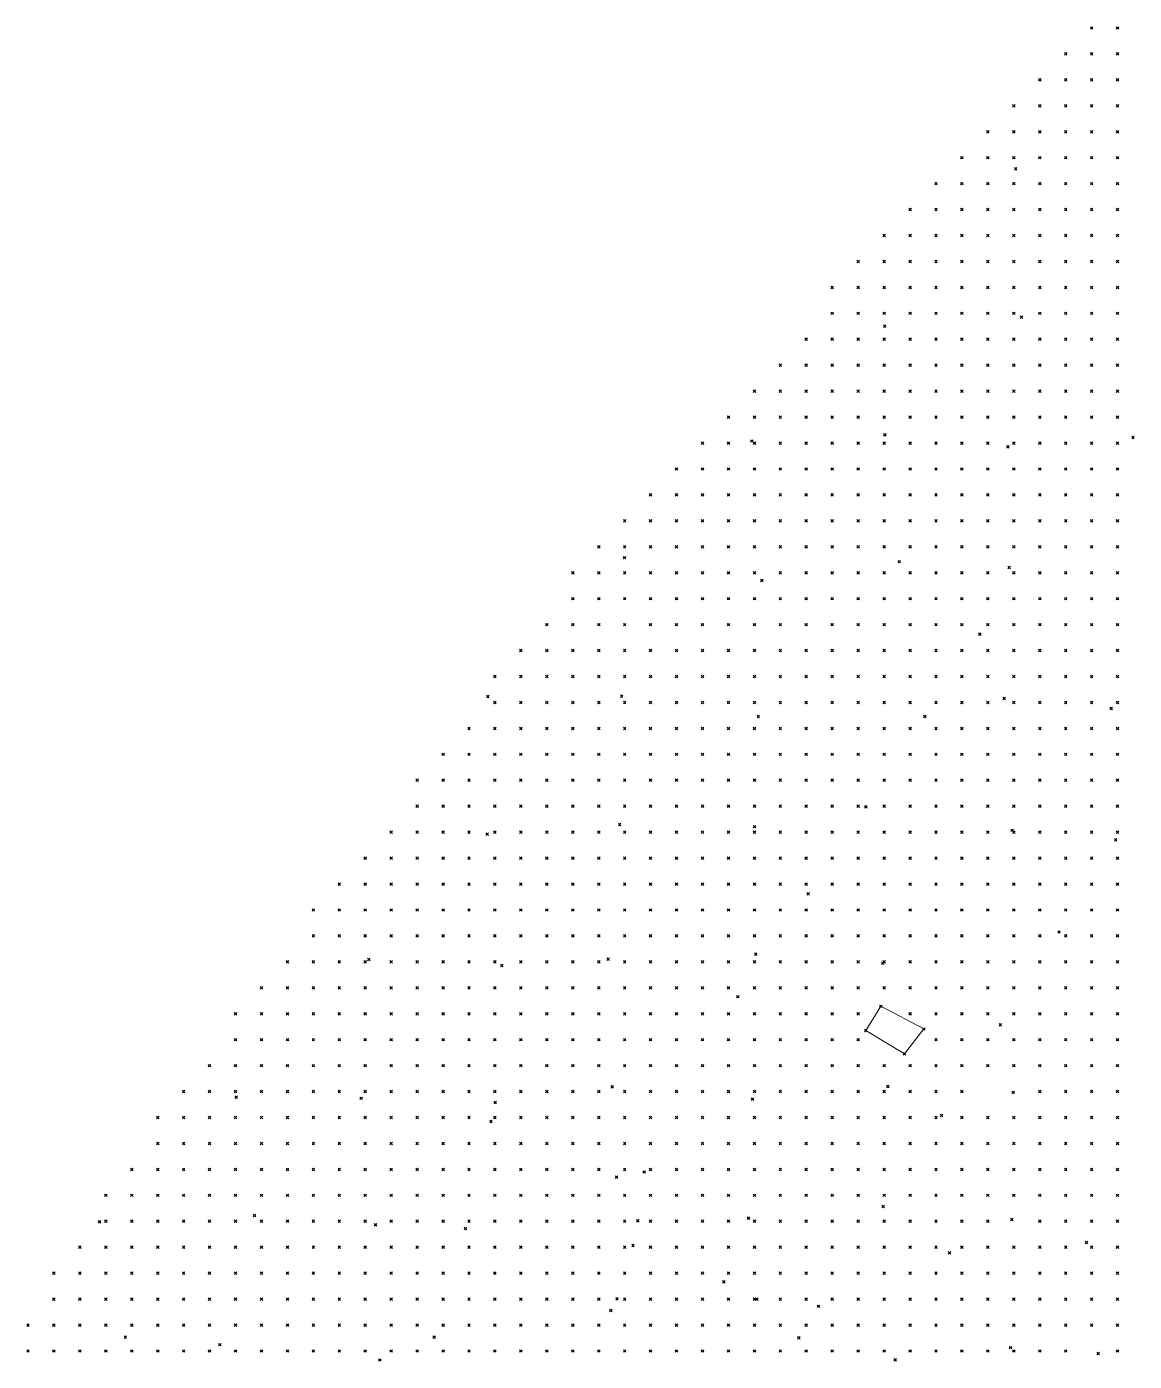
# Model space of a CAD drawing. Header units: metres. Extents: x 441556 to 446409, y 432338 to 461058.
# Drawn here: x 441708.6 to 441836.6, y 460228.6 to 460382.9 of the extents above; entities that cross this region are included whole.
import ezdxf

# ---------------------------------------------------------------- set-up
doc = ezdxf.new("R2010")
doc.units = ezdxf.units.M
doc.header["$MEASUREMENT"] = 0
doc.header["$PDMODE"] = 35
doc.header["$PDSIZE"] = 0.15
for name, color, linetype, lineweight in [('DTM-BRE-RevN_GRP_CONSTRUCTIE', 2, 'Continuous', 0), ('DTM-NOK-RevN_LIDAR_co_lidar', 91, 'Continuous', 0), ('DTM-NOK-RevN_RTK', 32, 'Continuous', 0)]:
    doc.layers.add(name, color=color, linetype=linetype, lineweight=lineweight)

msp = doc.modelspace()

# ---------------------------------------------------------------- linework, layer by layer
at = {"layer": 'DTM-BRE-RevN_GRP_CONSTRUCTIE'}
for p, q in [((441805.561, 460266.818, 414.158), (441807.315, 460269.609, 414.199)), ((441807.315, 460269.609, 414.199), (441812.268, 460266.985, 413.825)), ((441810.049, 460264.118, 413.774), (441805.561, 460266.818, 414.158)), ((441812.268, 460266.985, 413.825), (441810.049, 460264.118, 413.774))]:
    msp.add_line(p, q, dxfattribs=at)
at = {"layer": 'DTM-NOK-RevN_LIDAR_co_lidar'}
for p in [(441831.676, 460382.722, 414.748), (441834.675, 460382.722, 414.439), (441828.677, 460379.722, 414.991), (441831.676, 460379.722, 414.675), (441834.675, 460379.722, 414.398), (441825.677, 460376.723, 415.202), (441828.677, 460376.723, 414.888), (441831.676, 460376.723, 414.604), (441834.675, 460376.723, 414.381), (441822.678, 460373.724, 415.438), (441825.677, 460373.724, 415.156), (441828.677, 460373.724, 414.804), (441831.676, 460373.724, 414.533), (441834.675, 460373.724, 414.366), (441819.679, 460370.724, 415.594), (441822.678, 460370.724, 415.349), (441825.677, 460370.724, 415.026), (441828.677, 460370.724, 414.743), (441831.676, 460370.724, 414.519), (441834.675, 460370.724, 414.383), (441816.679, 460367.725, 415.735), (441819.679, 460367.725, 415.569), (441822.678, 460367.725, 415.242), (441825.677, 460367.725, 414.919), (441828.677, 460367.725, 414.659), (441831.676, 460367.725, 414.525), (441834.675, 460367.725, 414.339), (441813.68, 460364.726, 415.843), (441816.679, 460364.726, 415.683), (441819.679, 460364.726, 415.448), (441822.678, 460364.726, 415.079), (441825.677, 460364.726, 414.829), (441828.677, 460364.726, 414.658), (441831.676, 460364.726, 414.466), (441834.675, 460364.726, 414.218), (441810.681, 460361.726, 415.996), (441813.68, 460361.726, 415.816), (441816.679, 460361.726, 415.607), (441819.679, 460361.726, 415.306), (441822.678, 460361.726, 414.994), (441825.677, 460361.726, 414.777), (441828.677, 460361.726, 414.626), (441831.676, 460361.726, 414.397), (441834.675, 460361.726, 414.1), (441807.681, 460358.727, 416.257), (441810.681, 460358.727, 415.875), (441813.68, 460358.727, 415.727), (441816.679, 460358.727, 415.484), (441819.679, 460358.727, 415.178), (441822.678, 460358.727, 414.905), (441825.677, 460358.727, 414.733), (441828.677, 460358.727, 414.576), (441831.676, 460358.727, 414.295), (441834.675, 460358.727, 414.029), (441804.682, 460355.728, 416.428), (441807.681, 460355.728, 415.992), (441810.681, 460355.728, 415.825), (441813.68, 460355.728, 415.642), (441816.679, 460355.728, 415.362), (441819.679, 460355.728, 415.07), (441822.678, 460355.728, 414.85), (441825.677, 460355.728, 414.72), (441828.677, 460355.728, 414.458), (441831.676, 460355.728, 414.17), (441834.675, 460355.728, 413.949), (441801.683, 460352.728, 416.46), (441804.682, 460352.728, 416.116), (441807.681, 460352.728, 415.889), (441810.681, 460352.728, 415.781), (441813.68, 460352.728, 415.526), (441816.679, 460352.728, 415.24), (441819.679, 460352.728, 414.97), (441822.678, 460352.728, 414.793), (441825.677, 460352.728, 414.595), (441828.677, 460352.728, 414.329), (441831.676, 460352.728, 414.089), (441834.675, 460352.728, 413.889), (441801.683, 460349.729, 416.3), (441804.682, 460349.729, 415.973), (441807.681, 460349.729, 415.929), (441810.681, 460349.729, 415.691), (441813.68, 460349.729, 415.369), (441816.679, 460349.729, 415.113), (441819.679, 460349.729, 414.914), (441822.678, 460349.729, 414.725), (441825.677, 460349.729, 414.426), (441828.677, 460349.729, 414.191), (441831.676, 460349.729, 414.035), (441834.675, 460349.729, 413.835), (441798.683, 460346.73, 416.519), (441801.683, 460346.73, 416.183), (441804.682, 460346.73, 416.019), (441807.681, 460346.73, 415.902), (441810.681, 460346.73, 415.585), (441813.68, 460346.73, 415.274), (441816.679, 460346.73, 415.024), (441819.679, 460346.73, 414.877), (441822.678, 460346.73, 414.641), (441825.677, 460346.73, 414.341), (441828.677, 460346.73, 414.104), (441831.676, 460346.73, 413.941), (441834.675, 460346.73, 413.732), (441795.684, 460343.73, 416.695), (441798.683, 460343.73, 416.457), (441801.683, 460343.73, 416.118), (441804.682, 460343.73, 416.008), (441807.681, 460343.73, 415.803), (441810.681, 460343.73, 415.481), (441813.68, 460343.73, 415.143), (441816.679, 460343.73, 414.974), (441819.679, 460343.73, 414.8), (441822.678, 460343.73, 414.499), (441825.677, 460343.73, 414.245), (441828.677, 460343.73, 414.047), (441831.676, 460343.73, 413.872), (441834.675, 460343.73, 413.634), (441792.685, 460340.731, 416.88), (441795.684, 460340.731, 416.677), (441798.683, 460340.731, 416.307), (441801.683, 460340.731, 416.17), (441804.682, 460340.731, 415.996), (441807.681, 460340.731, 415.659), (441810.681, 460340.731, 415.351), (441813.68, 460340.731, 415.121), (441816.679, 460340.731, 414.96), (441819.679, 460340.731, 414.684), (441822.678, 460340.731, 414.396), (441825.677, 460340.731, 414.179), (441828.677, 460340.731, 413.973), (441831.676, 460340.731, 413.749), (441834.675, 460340.731, 413.566), (441789.685, 460337.732, 417.077), (441792.685, 460337.732, 416.868), (441795.684, 460337.732, 416.515), (441798.683, 460337.732, 416.283), (441801.683, 460337.732, 416.168), (441804.682, 460337.732, 415.923), (441807.681, 460337.732, 415.599), (441810.681, 460337.732, 415.285), (441813.68, 460337.732, 415.087), (441816.679, 460337.732, 414.884), (441819.679, 460337.732, 414.566), (441822.678, 460337.732, 414.284), (441825.677, 460337.732, 414.095), (441828.677, 460337.732, 413.89), (441831.676, 460337.732, 413.666), (441834.675, 460337.732, 413.479), (441786.686, 460334.732, 417.322), (441789.685, 460334.732, 417.004), (441792.685, 460334.732, 416.818), (441795.684, 460334.732, 416.443), (441798.683, 460334.732, 416.35), (441801.683, 460334.732, 416.136), (441804.682, 460334.732, 415.802), (441807.681, 460334.732, 415.496), (441810.681, 460334.732, 415.276), (441813.68, 460334.732, 415.09), (441816.679, 460334.732, 414.744), (441819.679, 460334.732, 414.474), (441822.678, 460334.732, 414.265), (441825.677, 460334.732, 414.022), (441828.677, 460334.732, 413.787), (441831.676, 460334.732, 413.608), (441834.675, 460334.732, 413.422), (441783.687, 460331.733, 417.573), (441786.686, 460331.733, 417.201), (441789.685, 460331.733, 417.008), (441792.685, 460331.733, 416.693), (441795.684, 460331.733, 416.483), (441798.683, 460331.733, 416.354), (441801.683, 460331.733, 416.041), (441804.682, 460331.733, 415.689), (441807.681, 460331.733, 415.414), (441810.681, 460331.733, 415.264), (441813.68, 460331.733, 415.005), (441816.679, 460331.733, 414.671), (441819.679, 460331.733, 414.379), (441822.678, 460331.733, 414.172), (441825.677, 460331.733, 413.976), (441828.677, 460331.733, 413.746), (441831.676, 460331.733, 413.553), (441834.675, 460331.733, 413.317), (441780.687, 460328.734, 417.739), (441783.687, 460328.734, 417.404), (441786.686, 460328.734, 417.135), (441789.685, 460328.734, 416.928), (441792.685, 460328.734, 416.601), (441795.684, 460328.734, 416.579), (441798.683, 460328.734, 416.358), (441801.683, 460328.734, 416.013), (441804.682, 460328.734, 415.628), (441807.681, 460328.734, 415.398), (441810.681, 460328.734, 415.22), (441813.68, 460328.734, 414.902), (441816.679, 460328.734, 414.617), (441819.679, 460328.734, 414.35), (441822.678, 460328.734, 414.123), (441825.677, 460328.734, 413.88), (441828.677, 460328.734, 413.694), (441831.676, 460328.734, 413.468), (441834.675, 460328.734, 413.157), (441777.688, 460325.734, 417.815), (441780.687, 460325.734, 417.592), (441783.687, 460325.734, 417.251), (441786.686, 460325.734, 417.119), (441789.685, 460325.734, 416.775), (441792.685, 460325.734, 416.665), (441795.684, 460325.734, 416.594), (441798.683, 460325.734, 416.378), (441801.683, 460325.734, 416.023), (441804.682, 460325.734, 415.604), (441807.681, 460325.734, 415.429), (441810.681, 460325.734, 415.125), (441813.68, 460325.734, 414.821), (441816.679, 460325.734, 414.53), (441819.679, 460325.734, 414.316), (441822.678, 460325.734, 414.051), (441825.677, 460325.734, 413.811), (441828.677, 460325.734, 413.586), (441831.676, 460325.734, 413.359), (441834.675, 460325.734, 413.167), (441774.689, 460322.735, 417.895), (441777.688, 460322.735, 417.762), (441780.687, 460322.735, 417.386), (441783.687, 460322.735, 417.211), (441786.686, 460322.735, 416.969), (441789.685, 460322.735, 416.75), (441792.685, 460322.735, 416.719), (441795.684, 460322.735, 416.571), (441798.683, 460322.735, 416.258), (441801.683, 460322.735, 415.955), (441804.682, 460322.735, 415.678), (441807.681, 460322.735, 415.423), (441810.681, 460322.735, 415.062), (441813.68, 460322.735, 414.716), (441816.679, 460322.735, 414.459), (441819.679, 460322.735, 414.271), (441822.678, 460322.735, 414.041), (441825.677, 460322.735, 413.831), (441828.677, 460322.735, 413.59), (441831.676, 460322.735, 413.321), (441834.675, 460322.735, 413.082), (441771.689, 460319.736, 418.04), (441774.689, 460319.736, 417.888), (441777.688, 460319.736, 417.57), (441780.687, 460319.736, 417.341), (441783.687, 460319.736, 417.155), (441786.686, 460319.736, 416.857), (441789.685, 460319.736, 416.764), (441792.685, 460319.736, 416.714), (441795.684, 460319.736, 416.486), (441798.683, 460319.736, 416.099), (441801.683, 460319.736, 415.839), (441804.682, 460319.736, 415.632), (441807.681, 460319.736, 415.414), (441810.681, 460319.736, 415.074), (441813.68, 460319.736, 414.719), (441816.679, 460319.736, 414.466), (441819.679, 460319.736, 414.232), (441822.678, 460319.736, 414.019), (441825.677, 460319.736, 413.816), (441828.677, 460319.736, 413.546), (441831.676, 460319.736, 413.289), (441834.675, 460319.736, 413.089), (441771.689, 460316.736, 418.011), (441774.689, 460316.736, 417.754), (441777.688, 460316.736, 417.432), (441780.687, 460316.736, 417.274), (441783.687, 460316.736, 417), (441786.686, 460316.736, 416.84), (441789.685, 460316.736, 416.747), (441792.685, 460316.736, 416.618), (441795.684, 460316.736, 416.299), (441798.683, 460316.736, 415.994), (441801.683, 460316.736, 415.786), (441804.682, 460316.736, 415.571), (441807.681, 460316.736, 415.347), (441810.681, 460316.736, 414.938), (441813.68, 460316.736, 414.675), (441816.679, 460316.736, 414.533), (441819.679, 460316.736, 414.272), (441822.678, 460316.736, 413.969), (441825.677, 460316.736, 413.678), (441828.677, 460316.736, 413.464), (441831.676, 460316.736, 413.252), (441834.675, 460316.736, 413.09), (441768.69, 460313.737, 418.091), (441771.689, 460313.737, 417.926), (441774.689, 460313.737, 417.588), (441777.688, 460313.737, 417.424), (441780.687, 460313.737, 417.231), (441783.687, 460313.737, 416.917), (441786.686, 460313.737, 416.844), (441789.685, 460313.737, 416.766), (441792.685, 460313.737, 416.499), (441795.684, 460313.737, 416.137), (441798.683, 460313.737, 415.925), (441801.683, 460313.737, 415.708), (441804.682, 460313.737, 415.513), (441807.681, 460313.737, 415.201), (441810.681, 460313.737, 414.826), (441813.68, 460313.737, 414.659), (441816.679, 460313.737, 414.608), (441819.679, 460313.737, 414.52), (441822.678, 460313.737, 413.914), (441825.677, 460313.737, 413.638), (441828.677, 460313.737, 413.339), (441831.676, 460313.737, 413.159), (441834.675, 460313.737, 413.043), (441765.691, 460310.738, 418.093), (441768.69, 460310.738, 417.926), (441771.689, 460310.738, 417.677), (441774.689, 460310.738, 417.493), (441777.688, 460310.738, 417.37), (441780.687, 460310.738, 417.056), (441783.687, 460310.738, 416.849), (441786.686, 460310.738, 416.798), (441789.685, 460310.738, 416.711), (441792.685, 460310.738, 416.316), (441795.684, 460310.738, 416.044), (441798.683, 460310.738, 415.788), (441801.683, 460310.738, 415.614), (441804.682, 460310.738, 415.398), (441807.681, 460310.738, 414.983), (441810.681, 460310.738, 414.769), (441813.68, 460310.738, 414.643), (441816.679, 460310.738, 414.516), (441819.679, 460310.738, 414.201), (441822.678, 460310.738, 414.024), (441825.677, 460310.738, 413.669), (441828.677, 460310.738, 413.434), (441831.676, 460310.738, 413.219), (441834.675, 460310.738, 412.921), (441762.691, 460307.738, 418.136), (441765.691, 460307.738, 417.903), (441768.69, 460307.738, 417.673), (441771.689, 460307.738, 417.486), (441774.689, 460307.738, 417.405), (441777.688, 460307.738, 417.143), (441780.687, 460307.738, 416.874), (441783.687, 460307.738, 416.845), (441786.686, 460307.738, 416.763), (441789.685, 460307.738, 416.512), (441792.685, 460307.738, 416.157), (441795.684, 460307.738, 415.933), (441798.683, 460307.738, 415.716), (441801.683, 460307.738, 415.544), (441804.682, 460307.738, 415.164), (441807.681, 460307.738, 414.902), (441810.681, 460307.738, 414.748), (441813.68, 460307.738, 414.631), (441816.679, 460307.738, 414.389), (441819.679, 460307.738, 414.095), (441822.678, 460307.738, 413.896), (441825.677, 460307.738, 413.771), (441828.677, 460307.738, 413.535), (441831.676, 460307.738, 413.142), (441834.675, 460307.738, 412.875), (441762.691, 460304.739, 417.933), (441765.691, 460304.739, 417.701), (441768.69, 460304.739, 417.474), (441771.689, 460304.739, 417.349), (441774.689, 460304.739, 417.225), (441777.688, 460304.739, 416.92), (441780.687, 460304.739, 416.835), (441783.687, 460304.739, 416.816), (441786.686, 460304.739, 416.641), (441789.685, 460304.739, 416.321), (441792.685, 460304.739, 416.05), (441795.684, 460304.739, 415.817), (441798.683, 460304.739, 415.669), (441801.683, 460304.739, 415.398), (441804.682, 460304.739, 415.014), (441807.681, 460304.739, 414.815), (441810.681, 460304.739, 414.707), (441813.68, 460304.739, 414.481), (441816.679, 460304.739, 414.296), (441819.679, 460304.739, 414.056), (441822.678, 460304.739, 413.822), (441825.677, 460304.739, 413.634), (441828.677, 460304.739, 413.449), (441831.676, 460304.739, 413.291), (441834.675, 460304.739, 412.909), (441759.692, 460301.74, 417.918), (441762.691, 460301.74, 417.722), (441765.691, 460301.74, 417.462), (441768.69, 460301.74, 417.366), (441771.689, 460301.74, 417.203), (441774.689, 460301.74, 416.984), (441777.688, 460301.74, 416.801), (441780.687, 460301.74, 416.811), (441783.687, 460301.74, 416.726), (441786.686, 460301.74, 416.455), (441789.685, 460301.74, 416.157), (441792.685, 460301.74, 415.948), (441795.684, 460301.74, 415.769), (441798.683, 460301.74, 415.582), (441801.683, 460301.74, 415.174), (441804.682, 460301.74, 414.945), (441807.681, 460301.74, 414.819), (441810.681, 460301.74, 414.709), (441813.68, 460301.74, 414.39), (441816.679, 460301.74, 414.195), (441819.679, 460301.74, 413.971), (441822.678, 460301.74, 413.726), (441825.677, 460301.74, 413.474), (441828.677, 460301.74, 413.253), (441831.676, 460301.74, 413.224), (441834.675, 460301.74, 412.989), (441756.693, 460298.74, 417.929), (441759.692, 460298.74, 417.734), (441762.691, 460298.74, 417.456), (441765.691, 460298.74, 417.329), (441768.69, 460298.74, 417.247), (441771.689, 460298.74, 417.038), (441774.689, 460298.74, 416.757), (441777.688, 460298.74, 416.756), (441780.687, 460298.74, 416.735), (441783.687, 460298.74, 416.586), (441786.686, 460298.74, 416.272), (441789.685, 460298.74, 416.041), (441792.685, 460298.74, 415.859), (441795.684, 460298.74, 415.685), (441798.683, 460298.74, 415.352), (441801.683, 460298.74, 415.059), (441804.682, 460298.74, 414.894), (441807.681, 460298.74, 414.794), (441810.681, 460298.74, 414.585), (441813.68, 460298.74, 414.303), (441816.679, 460298.74, 414.102), (441819.679, 460298.74, 413.907), (441822.678, 460298.74, 413.713), (441825.677, 460298.74, 413.402), (441828.677, 460298.74, 413.226), (441831.676, 460298.74, 413.052), (441834.675, 460298.74, 412.858), (441753.693, 460295.741, 417.868), (441756.693, 460295.741, 417.725), (441759.692, 460295.741, 417.5), (441762.691, 460295.741, 417.324), (441765.691, 460295.741, 417.215), (441768.69, 460295.741, 417.059), (441771.689, 460295.741, 416.779), (441774.689, 460295.741, 416.72), (441777.688, 460295.741, 416.714), (441780.687, 460295.741, 416.641), (441783.687, 460295.741, 416.307), (441786.686, 460295.741, 416.104), (441789.685, 460295.741, 415.944), (441792.685, 460295.741, 415.818), (441795.684, 460295.741, 415.519), (441798.683, 460295.741, 415.166), (441801.683, 460295.741, 414.983), (441804.682, 460295.741, 414.865), (441807.681, 460295.741, 414.709), (441810.681, 460295.741, 414.386), (441813.68, 460295.741, 414.182), (441816.679, 460295.741, 414.106), (441819.679, 460295.741, 413.827), (441822.678, 460295.741, 413.576), (441825.677, 460295.741, 413.361), (441828.677, 460295.741, 413.17), (441831.676, 460295.741, 412.995), (441834.675, 460295.741, 412.868), (441753.693, 460292.742, 417.684), (441756.693, 460292.742, 417.464), (441759.692, 460292.742, 417.292), (441762.691, 460292.742, 417.171), (441765.691, 460292.742, 417.088), (441768.69, 460292.742, 416.792), (441771.689, 460292.742, 416.614), (441774.689, 460292.742, 416.649), (441777.688, 460292.742, 416.618), (441780.687, 460292.742, 416.432), (441783.687, 460292.742, 416.137), (441786.686, 460292.742, 415.943), (441789.685, 460292.742, 415.874), (441792.685, 460292.742, 415.701), (441795.684, 460292.742, 415.33), (441798.683, 460292.742, 415.07), (441801.683, 460292.742, 414.956), (441804.682, 460292.742, 414.885), (441807.681, 460292.742, 414.583), (441810.681, 460292.742, 414.454), (441813.68, 460292.742, 414.169), (441816.679, 460292.742, 413.993), (441819.679, 460292.742, 413.764), (441822.678, 460292.742, 413.483), (441825.677, 460292.742, 413.302), (441828.677, 460292.742, 413.118), (441831.676, 460292.742, 412.977), (441834.675, 460292.742, 412.864), (441750.694, 460289.742, 417.694), (441753.693, 460289.742, 417.494), (441756.693, 460289.742, 417.247), (441759.692, 460289.742, 417.118), (441762.691, 460289.742, 417.022), (441765.691, 460289.742, 416.892), (441768.69, 460289.742, 416.576), (441771.689, 460289.742, 416.572), (441774.689, 460289.742, 416.554), (441777.688, 460289.742, 416.424), (441780.687, 460289.742, 416.184), (441783.687, 460289.742, 415.999), (441786.686, 460289.742, 415.881), (441789.685, 460289.742, 415.752), (441792.685, 460289.742, 415.442), (441795.684, 460289.742, 415.184), (441798.683, 460289.742, 415.036), (441801.683, 460289.742, 414.964), (441804.682, 460289.742, 414.768), (441807.681, 460289.742, 414.495), (441810.681, 460289.742, 414.324), (441813.68, 460289.742, 414.284), (441816.679, 460289.742, 414.199), (441819.679, 460289.742, 413.654), (441822.678, 460289.742, 413.453), (441825.677, 460289.742, 413.297), (441828.677, 460289.742, 413.098), (441831.676, 460289.742, 412.982), (441834.675, 460289.742, 412.814), (441747.695, 460286.743, 417.673), (441750.694, 460286.743, 417.511), (441753.693, 460286.743, 417.27), (441756.693, 460286.743, 417.097), (441759.692, 460286.743, 416.966), (441762.691, 460286.743, 416.851), (441765.691, 460286.743, 416.516), (441768.69, 460286.743, 416.465), (441771.689, 460286.743, 416.499), (441774.689, 460286.743, 416.475), (441777.688, 460286.743, 416.247), (441780.687, 460286.743, 415.986), (441783.687, 460286.743, 415.838), (441786.686, 460286.743, 415.768), (441789.685, 460286.743, 415.547), (441792.685, 460286.743, 415.242), (441795.684, 460286.743, 415.073), (441798.683, 460286.743, 414.979), (441801.683, 460286.743, 414.846), (441804.682, 460286.743, 414.618), (441807.681, 460286.743, 414.377), (441810.681, 460286.743, 414.215), (441813.68, 460286.743, 414.058), (441816.679, 460286.743, 413.954), (441819.679, 460286.743, 413.583), (441822.678, 460286.743, 413.423), (441825.677, 460286.743, 413.23), (441828.677, 460286.743, 413.16), (441831.676, 460286.743, 413.064), (441834.675, 460286.743, 412.761), (441744.695, 460283.744, 417.655), (441747.695, 460283.744, 417.501), (441750.694, 460283.744, 417.281), (441753.693, 460283.744, 417.066), (441756.693, 460283.744, 416.957), (441759.692, 460283.744, 416.815), (441762.691, 460283.744, 416.59), (441765.691, 460283.744, 416.376), (441768.69, 460283.744, 416.419), (441771.689, 460283.744, 416.398), (441774.689, 460283.744, 416.29), (441777.688, 460283.744, 415.987), (441780.687, 460283.744, 415.811), (441783.687, 460283.744, 415.753), (441786.686, 460283.744, 415.555), (441789.685, 460283.744, 415.21), (441792.685, 460283.744, 415.102), (441795.684, 460283.744, 415.017), (441798.683, 460283.744, 414.896), (441801.683, 460283.744, 414.645), (441804.682, 460283.744, 414.463), (441807.681, 460283.744, 414.343), (441810.681, 460283.744, 414.139), (441813.68, 460283.744, 414.026), (441816.679, 460283.744, 413.722), (441819.679, 460283.744, 413.512), (441822.678, 460283.744, 413.384), (441825.677, 460283.744, 413.166), (441828.677, 460283.744, 413.066), (441831.676, 460283.744, 412.934), (441834.675, 460283.744, 412.737), (441741.696, 460280.744, 417.731), (441744.695, 460280.744, 417.486), (441747.695, 460280.744, 417.294), (441750.694, 460280.744, 417.027), (441753.693, 460280.744, 416.915), (441756.693, 460280.744, 416.798), (441759.692, 460280.744, 416.6), (441762.691, 460280.744, 416.338), (441765.691, 460280.744, 416.361), (441768.69, 460280.744, 416.334), (441771.689, 460280.744, 416.267), (441774.689, 460280.744, 415.977), (441777.688, 460280.744, 415.768), (441780.687, 460280.744, 415.679), (441783.687, 460280.744, 415.609), (441786.686, 460280.744, 415.32), (441789.685, 460280.744, 415.056), (441792.685, 460280.744, 414.984), (441795.684, 460280.744, 415.032), (441798.683, 460280.744, 414.757), (441801.683, 460280.744, 414.5), (441804.682, 460280.744, 414.272), (441807.681, 460280.744, 414.18), (441810.681, 460280.744, 413.972), (441813.68, 460280.744, 413.802), (441816.679, 460280.744, 413.581), (441819.679, 460280.744, 413.498), (441822.678, 460280.744, 413.308), (441825.677, 460280.744, 413.147), (441828.677, 460280.744, 413.022), (441831.676, 460280.744, 412.886), (441834.675, 460280.744, 412.747), (441741.696, 460277.745, 417.49), (441744.695, 460277.745, 417.32), (441747.695, 460277.745, 417.095), (441750.694, 460277.745, 416.882), (441753.693, 460277.745, 416.781), (441756.693, 460277.745, 416.629), (441759.692, 460277.745, 416.366), (441762.691, 460277.745, 416.235), (441765.691, 460277.745, 416.273), (441768.69, 460277.745, 416.215), (441771.689, 460277.745, 416.025), (441774.689, 460277.745, 415.776), (441777.688, 460277.745, 415.637), (441780.687, 460277.745, 415.576), (441783.687, 460277.745, 415.34), (441786.686, 460277.745, 415.088), (441789.685, 460277.745, 414.94), (441792.685, 460277.745, 414.952), (441795.684, 460277.745, 414.865), (441798.683, 460277.745, 414.694), (441801.683, 460277.745, 414.389), (441804.682, 460277.745, 414.257), (441807.681, 460277.745, 414.045), (441810.681, 460277.745, 413.907), (441813.68, 460277.745, 413.703), (441816.679, 460277.745, 413.682), (441819.679, 460277.745, 413.424), (441822.678, 460277.745, 413.185), (441825.677, 460277.745, 413.097), (441828.677, 460277.745, 413.038), (441831.676, 460277.745, 412.933), (441834.675, 460277.745, 412.715), (441738.696, 460274.746, 417.547), (441741.696, 460274.746, 417.327), (441744.695, 460274.746, 417.172), (441747.695, 460274.746, 417.03), (441750.694, 460274.746, 416.836), (441753.693, 460274.746, 416.621), (441756.693, 460274.746, 416.354), (441759.692, 460274.746, 416.133), (441762.691, 460274.746, 416.16), (441765.691, 460274.746, 416.137), (441768.69, 460274.746, 416.017), (441771.689, 460274.746, 415.753), (441774.689, 460274.746, 415.576), (441777.688, 460274.746, 415.536), (441780.687, 460274.746, 415.348), (441783.687, 460274.746, 415.052), (441786.686, 460274.746, 414.909), (441789.685, 460274.746, 414.867), (441792.685, 460274.746, 414.842), (441795.684, 460274.746, 414.571), (441798.683, 460274.746, 414.448), (441801.683, 460274.746, 414.265), (441804.682, 460274.746, 414.148), (441807.681, 460274.746, 413.953), (441810.681, 460274.746, 413.78), (441813.68, 460274.746, 413.645), (441816.679, 460274.746, 413.511), (441819.679, 460274.746, 413.279), (441822.678, 460274.746, 413.151), (441825.677, 460274.746, 413.076), (441828.677, 460274.746, 413.084), (441831.676, 460274.746, 412.881), (441834.675, 460274.746, 412.543), (441735.697, 460271.746, 417.6), (441738.696, 460271.746, 417.405), (441741.696, 460271.746, 417.165), (441744.695, 460271.746, 417.007), (441747.695, 460271.746, 416.9), (441750.694, 460271.746, 416.811), (441753.693, 460271.746, 416.442), (441756.693, 460271.746, 416.093), (441759.692, 460271.746, 416.028), (441762.691, 460271.746, 416.032), (441765.691, 460271.746, 415.978), (441768.69, 460271.746, 415.763), (441771.689, 460271.746, 415.502), (441774.689, 460271.746, 415.464), (441777.688, 460271.746, 415.382), (441780.687, 460271.746, 415.006), (441783.687, 460271.746, 414.879), (441786.686, 460271.746, 414.801), (441789.685, 460271.746, 414.848), (441792.685, 460271.746, 414.607), (441795.684, 460271.746, 414.393), (441798.683, 460271.746, 414.286), (441801.683, 460271.746, 414.138), (441804.682, 460271.746, 413.96), (441807.681, 460271.746, 413.829), (441810.681, 460271.746, 413.721), (441813.68, 460271.746, 413.548), (441816.679, 460271.746, 413.383), (441819.679, 460271.746, 413.228), (441822.678, 460271.746, 413.193), (441825.677, 460271.746, 413.088), (441828.677, 460271.746, 412.97), (441831.676, 460271.746, 412.65), (441834.675, 460271.746, 412.115), (441732.698, 460268.747, 417.615), (441735.697, 460268.747, 417.446), (441738.696, 460268.747, 417.255), (441741.696, 460268.747, 417.074), (441744.695, 460268.747, 416.892), (441747.695, 460268.747, 416.771), (441750.694, 460268.747, 416.608), (441753.693, 460268.747, 416.198), (441756.693, 460268.747, 415.949), (441759.692, 460268.747, 415.882), (441762.691, 460268.747, 415.866), (441765.691, 460268.747, 415.673), (441768.69, 460268.747, 415.429), (441771.689, 460268.747, 415.351), (441774.689, 460268.747, 415.295), (441777.688, 460268.747, 415.064), (441780.687, 460268.747, 414.829), (441783.687, 460268.747, 414.728), (441786.686, 460268.747, 414.723), (441789.685, 460268.747, 414.575), (441792.685, 460268.747, 414.356), (441795.684, 460268.747, 414.285), (441798.683, 460268.747, 414.149), (441801.683, 460268.747, 414.039), (441804.682, 460268.747, 413.872), (441810.681, 460268.747, 413.703), (441813.68, 460268.747, 413.504), (441816.679, 460268.747, 413.369), (441819.679, 460268.747, 413.276), (441822.678, 460268.747, 413.159), (441825.677, 460268.747, 413.028), (441828.677, 460268.747, 412.902), (441831.676, 460268.747, 412.504), (441834.675, 460268.747, 411.949), (441732.698, 460265.748, 417.419), (441735.697, 460265.748, 417.246), (441738.696, 460265.748, 417.054), (441741.696, 460265.748, 416.895), (441744.695, 460265.748, 416.779), (441747.695, 460265.748, 416.721), (441750.694, 460265.748, 416.581), (441753.693, 460265.748, 416.157), (441756.693, 460265.748, 415.79), (441759.692, 460265.748, 415.628), (441762.691, 460265.748, 415.533), (441765.691, 460265.748, 415.325), (441768.69, 460265.748, 415.217), (441771.689, 460265.748, 415.178), (441774.689, 460265.748, 415.033), (441777.688, 460265.748, 414.772), (441780.687, 460265.748, 414.647), (441783.687, 460265.748, 414.613), (441786.686, 460265.748, 414.602), (441789.685, 460265.748, 414.38), (441792.685, 460265.748, 414.247), (441795.684, 460265.748, 414.138), (441798.683, 460265.748, 413.954), (441801.683, 460265.748, 413.871), (441804.682, 460265.748, 413.828), (441813.68, 460265.748, 413.328), (441816.679, 460265.748, 413.189), (441819.679, 460265.748, 413.155), (441822.678, 460265.748, 413.042), (441825.677, 460265.748, 412.934), (441828.677, 460265.748, 412.727), (441831.676, 460265.748, 412.355), (441834.675, 460265.748, 411.862), (441729.698, 460262.748, 417.421), (441732.698, 460262.748, 417.251), (441735.697, 460262.748, 417.075), (441738.696, 460262.748, 416.893), (441741.696, 460262.748, 416.706), (441744.695, 460262.748, 416.661), (441747.695, 460262.748, 416.654), (441750.694, 460262.748, 416.399), (441753.693, 460262.748, 416.044), (441756.693, 460262.748, 415.708), (441759.692, 460262.748, 415.418), (441762.691, 460262.748, 415.134), (441765.691, 460262.748, 415.004), (441768.69, 460262.748, 415.026), (441771.689, 460262.748, 414.935), (441774.689, 460262.748, 414.682), (441777.688, 460262.748, 414.586), (441780.687, 460262.748, 414.526), (441783.687, 460262.748, 414.552), (441786.686, 460262.748, 414.413), (441789.685, 460262.748, 414.157), (441792.685, 460262.748, 414.075), (441795.684, 460262.748, 414.007), (441798.683, 460262.748, 413.858), (441801.683, 460262.748, 413.731), (441804.682, 460262.748, 413.648), (441807.681, 460262.748, 413.569), (441810.681, 460262.748, 413.405), (441813.68, 460262.748, 413.267), (441816.679, 460262.748, 413.238), (441819.679, 460262.748, 413.111), (441822.678, 460262.748, 412.928), (441825.677, 460262.748, 412.753), (441828.677, 460262.748, 412.402), (441831.676, 460262.748, 411.915), (441834.675, 460262.748, 411.642), (441726.699, 460259.749, 417.467), (441729.698, 460259.749, 417.282), (441732.698, 460259.749, 417.112), (441735.697, 460259.749, 416.939), (441738.696, 460259.749, 416.739), (441741.696, 460259.749, 416.554), (441744.695, 460259.749, 416.51), (441747.695, 460259.749, 416.479), (441750.694, 460259.749, 416.094), (441753.693, 460259.749, 415.823), (441756.693, 460259.749, 415.527), (441759.692, 460259.749, 415.246), (441762.691, 460259.749, 414.96), (441765.691, 460259.749, 414.801), (441768.69, 460259.749, 414.773), (441771.689, 460259.749, 414.575), (441774.689, 460259.749, 414.428), (441777.688, 460259.749, 414.433), (441780.687, 460259.749, 414.4), (441783.687, 460259.749, 414.311), (441786.686, 460259.749, 414.118), (441789.685, 460259.749, 414.005), (441792.685, 460259.749, 413.901), (441795.684, 460259.749, 413.79), (441798.683, 460259.749, 413.68), (441801.683, 460259.749, 413.602), (441804.682, 460259.749, 413.577), (441807.681, 460259.749, 413.416), (441810.681, 460259.749, 413.312), (441813.68, 460259.749, 413.172), (441816.679, 460259.749, 413.119), (441825.677, 460259.749, 412.625), (441828.677, 460259.749, 412.18), (441831.676, 460259.749, 411.748), (441834.675, 460259.749, 411.608), (441723.7, 460256.749, 417.525), (441726.699, 460256.749, 417.314), (441729.698, 460256.749, 417.158), (441732.698, 460256.749, 416.961), (441735.697, 460256.749, 416.78), (441738.696, 460256.749, 416.583), (441741.696, 460256.749, 416.391), (441744.695, 460256.749, 416.379), (441747.695, 460256.749, 416.233), (441750.694, 460256.749, 415.882), (441753.693, 460256.749, 415.591), (441756.693, 460256.749, 415.336), (441759.692, 460256.749, 415.142), (441762.691, 460256.749, 414.828), (441765.691, 460256.749, 414.671), (441768.69, 460256.749, 414.555), (441771.689, 460256.749, 414.389), (441774.689, 460256.749, 414.274), (441777.688, 460256.749, 414.261), (441780.687, 460256.749, 414.304), (441783.687, 460256.749, 414.109), (441786.686, 460256.749, 413.973), (441789.685, 460256.749, 413.873), (441792.685, 460256.749, 413.812), (441795.684, 460256.749, 413.626), (441798.683, 460256.749, 413.526), (441801.683, 460256.749, 413.456), (441804.682, 460256.749, 413.416), (441807.681, 460256.749, 413.316), (441810.681, 460256.749, 413.282), (441813.68, 460256.749, 413.074), (441816.679, 460256.749, 413.043), (441819.679, 460256.749, 412.903), (441822.678, 460256.749, 412.731), (441825.677, 460256.749, 412.414), (441828.677, 460256.749, 412.125), (441831.676, 460256.749, 411.817), (441834.675, 460256.749, 411.673), (441723.7, 460253.75, 417.339), (441726.699, 460253.75, 417.24), (441729.698, 460253.75, 417.023), (441732.698, 460253.75, 416.802), (441735.697, 460253.75, 416.588), (441738.696, 460253.75, 416.421), (441741.696, 460253.75, 416.278), (441744.695, 460253.75, 416.215), (441747.695, 460253.75, 415.898), (441750.694, 460253.75, 415.583), (441753.693, 460253.75, 415.308), (441756.693, 460253.75, 415.116), (441759.692, 460253.75, 414.926), (441762.691, 460253.75, 414.542), (441765.691, 460253.75, 414.454), (441768.69, 460253.75, 414.365), (441771.689, 460253.75, 414.239), (441774.689, 460253.75, 414.197), (441777.688, 460253.75, 414.229), (441780.687, 460253.75, 414.102), (441783.687, 460253.75, 413.935), (441786.686, 460253.75, 413.826), (441789.685, 460253.75, 413.722), (441792.685, 460253.75, 413.623), (441795.684, 460253.75, 413.421), (441798.683, 460253.75, 413.415), (441801.683, 460253.75, 413.411), (441804.682, 460253.75, 413.246), (441807.681, 460253.75, 413.152), (441810.681, 460253.75, 413.174), (441813.68, 460253.75, 412.986), (441816.679, 460253.75, 412.947), (441819.679, 460253.75, 412.796), (441822.678, 460253.75, 412.612), (441825.677, 460253.75, 412.343), (441828.677, 460253.75, 412.075), (441831.676, 460253.75, 411.791), (441834.675, 460253.75, 411.624), (441720.7, 460250.751, 417.418), (441723.7, 460250.751, 417.126), (441726.699, 460250.751, 417.001), (441729.698, 460250.751, 416.804), (441732.698, 460250.751, 416.627), (441735.697, 460250.751, 416.413), (441738.696, 460250.751, 416.246), (441741.696, 460250.751, 416.144), (441744.695, 460250.751, 416.038), (441747.695, 460250.751, 415.699), (441750.694, 460250.751, 415.412), (441753.693, 460250.751, 415.132), (441756.693, 460250.751, 414.975), (441759.692, 460250.751, 414.674), (441762.691, 460250.751, 414.291), (441765.691, 460250.751, 414.228), (441768.69, 460250.751, 414.048), (441771.689, 460250.751, 414.016), (441774.689, 460250.751, 413.998), (441777.688, 460250.751, 414.004), (441780.687, 460250.751, 413.962), (441783.687, 460250.751, 413.831), (441786.686, 460250.751, 413.636), (441789.685, 460250.751, 413.5), (441792.685, 460250.751, 413.384), (441795.684, 460250.751, 413.342), (441798.683, 460250.751, 413.335), (441801.683, 460250.751, 413.245), (441804.682, 460250.751, 413.139), (441807.681, 460250.751, 413.129), (441810.681, 460250.751, 413.054), (441813.68, 460250.751, 413.005), (441816.679, 460250.751, 412.87), (441819.679, 460250.751, 412.656), (441822.678, 460250.751, 412.418), (441825.677, 460250.751, 412.194), (441828.677, 460250.751, 411.979), (441831.676, 460250.751, 411.789), (441834.675, 460250.751, 411.564), (441717.701, 460247.751, 417.669), (441720.7, 460247.751, 417.409), (441723.7, 460247.751, 416.895), (441726.699, 460247.751, 416.817), (441729.698, 460247.751, 416.62), (441732.698, 460247.751, 416.447), (441735.697, 460247.751, 416.236), (441738.696, 460247.751, 416.095), (441741.696, 460247.751, 416.008), (441744.695, 460247.751, 415.791), (441747.695, 460247.751, 415.438), (441750.694, 460247.751, 415.139), (441753.693, 460247.751, 414.967), (441756.693, 460247.751, 414.798), (441759.692, 460247.751, 414.453), (441762.691, 460247.751, 414.083), (441765.691, 460247.751, 413.973), (441768.69, 460247.751, 413.796), (441771.689, 460247.751, 413.752), (441774.689, 460247.751, 413.719), (441777.688, 460247.751, 413.644), (441780.687, 460247.751, 413.456), (441783.687, 460247.751, 413.596), (441786.686, 460247.751, 413.482), (441789.685, 460247.751, 413.386), (441792.685, 460247.751, 413.247), (441795.684, 460247.751, 413.21), (441798.683, 460247.751, 413.077), (441801.683, 460247.751, 413.074), (441804.682, 460247.751, 413.046), (441807.681, 460247.751, 413.03), (441810.681, 460247.751, 412.897), (441813.68, 460247.751, 412.844), (441816.679, 460247.751, 412.735), (441819.679, 460247.751, 412.419), (441822.678, 460247.751, 412.188), (441825.677, 460247.751, 412), (441828.677, 460247.751, 411.807), (441831.676, 460247.751, 411.627), (441834.675, 460247.751, 411.471), (441717.701, 460244.752, 417.566), (441720.7, 460244.752, 417.132), (441723.7, 460244.752, 416.665), (441726.699, 460244.752, 416.609), (441729.698, 460244.752, 416.446), (441732.698, 460244.752, 416.265), (441735.697, 460244.752, 416.091), (441738.696, 460244.752, 415.941), (441741.696, 460244.752, 415.856), (441744.695, 460244.752, 415.561), (441747.695, 460244.752, 415.19), (441750.694, 460244.752, 414.922), (441753.693, 460244.752, 414.79), (441756.693, 460244.752, 414.605), (441759.692, 460244.752, 414.162), (441762.691, 460244.752, 413.916), (441765.691, 460244.752, 413.727), (441768.69, 460244.752, 413.544), (441771.689, 460244.752, 413.518), (441774.689, 460244.752, 413.478), (441777.688, 460244.752, 413.432), (441780.687, 460244.752, 413.341), (441783.687, 460244.752, 413.379), (441786.686, 460244.752, 413.38), (441789.685, 460244.752, 413.416), (441792.685, 460244.752, 413.286), (441795.684, 460244.752, 413.066), (441798.683, 460244.752, 412.924), (441801.683, 460244.752, 412.905), (441804.682, 460244.752, 413.007), (441807.681, 460244.752, 412.9), (441810.681, 460244.752, 412.726), (441813.68, 460244.752, 412.654), (441816.679, 460244.752, 412.436), (441819.679, 460244.752, 412.114), (441825.677, 460244.752, 411.67), (441828.677, 460244.752, 411.532), (441831.676, 460244.752, 411.389), (441834.675, 460244.752, 411.235), (441714.702, 460241.753, 417.744), (441717.701, 460241.753, 417.513), (441720.7, 460241.753, 417.117), (441723.7, 460241.753, 416.49), (441726.699, 460241.753, 416.406), (441729.698, 460241.753, 416.226), (441732.698, 460241.753, 416.056), (441735.697, 460241.753, 415.905), (441738.696, 460241.753, 415.772), (441741.696, 460241.753, 415.677), (441744.695, 460241.753, 415.282), (441747.695, 460241.753, 414.988), (441750.694, 460241.753, 414.747), (441753.693, 460241.753, 414.608), (441756.693, 460241.753, 414.33), (441759.692, 460241.753, 413.861), (441762.691, 460241.753, 413.705), (441765.691, 460241.753, 413.419), (441768.69, 460241.753, 413.298), (441771.689, 460241.753, 413.278), (441774.689, 460241.753, 413.22), (441777.688, 460241.753, 413.09), (441780.687, 460241.753, 413.116), (441783.687, 460241.753, 413.162), (441786.686, 460241.753, 413.08), (441789.685, 460241.753, 413.092), (441792.685, 460241.753, 413.161), (441795.684, 460241.753, 412.939), (441798.683, 460241.753, 412.845), (441801.683, 460241.753, 412.872), (441804.682, 460241.753, 412.845), (441807.681, 460241.753, 412.626), (441810.681, 460241.753, 412.484), (441813.68, 460241.753, 412.414), (441816.679, 460241.753, 412.11), (441819.679, 460241.753, 411.787), (441822.678, 460241.753, 411.63), (441825.677, 460241.753, 411.456), (441828.677, 460241.753, 411.331), (441831.676, 460241.753, 411.175), (441834.675, 460241.753, 411.041), (441711.702, 460238.753, 417.708), (441714.702, 460238.753, 417.669), (441717.701, 460238.753, 417.481), (441720.7, 460238.753, 416.434), (441723.7, 460238.753, 416.375), (441726.699, 460238.753, 416.215), (441729.698, 460238.753, 416.016), (441732.698, 460238.753, 415.854), (441735.697, 460238.753, 415.718), (441738.696, 460238.753, 415.634), (441741.696, 460238.753, 415.508), (441744.695, 460238.753, 415.093), (441747.695, 460238.753, 414.783), (441750.694, 460238.753, 414.56), (441753.693, 460238.753, 414.399), (441756.693, 460238.753, 413.947), (441759.692, 460238.753, 413.696), (441762.691, 460238.753, 413.477), (441765.691, 460238.753, 413.213), (441768.69, 460238.753, 413.108), (441771.689, 460238.753, 413.056), (441774.689, 460238.753, 412.941), (441777.688, 460238.753, 412.834), (441780.687, 460238.753, 412.836), (441783.687, 460238.753, 412.886), (441786.686, 460238.753, 412.931), (441789.685, 460238.753, 412.813), (441792.685, 460238.753, 412.793), (441795.684, 460238.753, 412.832), (441798.683, 460238.753, 412.708), (441801.683, 460238.753, 412.708), (441804.682, 460238.753, 412.577), (441807.681, 460238.753, 412.448), (441810.681, 460238.753, 412.342), (441813.68, 460238.753, 412.062), (441816.679, 460238.753, 411.837), (441819.679, 460238.753, 411.657), (441822.678, 460238.753, 411.574), (441825.677, 460238.753, 411.455), (441828.677, 460238.753, 411.334), (441831.676, 460238.753, 411.214), (441834.675, 460238.753, 411.095), (441711.702, 460235.754, 417.604), (441714.702, 460235.754, 417.532), (441717.701, 460235.754, 417.41), (441720.7, 460235.754, 416.703), (441723.7, 460235.754, 416.208), (441726.699, 460235.754, 415.995), (441729.698, 460235.754, 415.849), (441732.698, 460235.754, 415.698), (441735.697, 460235.754, 415.56), (441738.696, 460235.754, 415.487), (441741.696, 460235.754, 415.275), (441744.695, 460235.754, 414.915), (441747.695, 460235.754, 414.61), (441750.694, 460235.754, 414.4), (441753.693, 460235.754, 414.195), (441756.693, 460235.754, 413.733), (441759.692, 460235.754, 413.505), (441762.691, 460235.754, 413.33), (441765.691, 460235.754, 413.02), (441768.69, 460235.754, 412.86), (441771.689, 460235.754, 412.683), (441774.689, 460235.754, 412.545), (441777.688, 460235.754, 412.465), (441780.687, 460235.754, 412.55), (441783.687, 460235.754, 412.664), (441786.686, 460235.754, 412.669), (441789.685, 460235.754, 412.649), (441792.685, 460235.754, 412.611), (441795.684, 460235.754, 412.461), (441798.683, 460235.754, 412.434), (441801.683, 460235.754, 412.514), (441804.682, 460235.754, 412.416), (441807.681, 460235.754, 412.343), (441810.681, 460235.754, 412.209), (441813.68, 460235.754, 411.839), (441816.679, 460235.754, 411.803), (441819.679, 460235.754, 411.714), (441822.678, 460235.754, 411.536), (441825.677, 460235.754, 411.402), (441828.677, 460235.754, 411.28), (441831.676, 460235.754, 411.179), (441834.675, 460235.754, 411.107), (441708.703, 460232.755, 417.7), (441711.702, 460232.755, 417.582), (441714.702, 460232.755, 417.389), (441717.701, 460232.755, 417.063), (441720.7, 460232.755, 416.245), (441723.7, 460232.755, 416.023), (441726.699, 460232.755, 415.814), (441729.698, 460232.755, 415.692), (441732.698, 460232.755, 415.555), (441735.697, 460232.755, 415.425), (441738.696, 460232.755, 415.287), (441741.696, 460232.755, 415.031), (441744.695, 460232.755, 414.736), (441747.695, 460232.755, 414.45), (441750.694, 460232.755, 414.251), (441753.693, 460232.755, 414.022), (441756.693, 460232.755, 413.533), (441759.692, 460232.755, 413.409), (441762.691, 460232.755, 413.114), (441765.691, 460232.755, 412.802), (441768.69, 460232.755, 412.603), (441771.689, 460232.755, 412.319), (441774.689, 460232.755, 412.128), (441777.688, 460232.755, 412.098), (441780.687, 460232.755, 412.137), (441783.687, 460232.755, 412.332), (441786.686, 460232.755, 412.399), (441789.685, 460232.755, 412.454), (441792.685, 460232.755, 412.439), (441795.684, 460232.755, 412.09), (441798.683, 460232.755, 412.042), (441801.683, 460232.755, 412.139), (441804.682, 460232.755, 412.21), (441807.681, 460232.755, 412.104), (441810.681, 460232.755, 411.981), (441813.68, 460232.755, 411.796), (441816.679, 460232.755, 411.807), (441819.679, 460232.755, 411.684), (441822.678, 460232.755, 411.639), (441825.677, 460232.755, 411.409), (441828.677, 460232.755, 411.239), (441831.676, 460232.755, 411.095), (441834.675, 460232.755, 410.991), (441708.703, 460229.755, 417.586), (441711.702, 460229.755, 417.496), (441714.702, 460229.755, 417.274), (441717.701, 460229.755, 416.847), (441720.7, 460229.755, 416.01), (441723.7, 460229.755, 415.831), (441726.699, 460229.755, 415.645), (441729.698, 460229.755, 415.501), (441732.698, 460229.755, 415.333), (441735.697, 460229.755, 415.254), (441738.696, 460229.755, 415.092), (441741.696, 460229.755, 414.81), (441744.695, 460229.755, 414.553), (441747.695, 460229.755, 414.3), (441750.694, 460229.755, 414.086), (441753.693, 460229.755, 413.748), (441756.693, 460229.755, 413.42), (441759.692, 460229.755, 413.31), (441762.691, 460229.755, 412.96), (441765.691, 460229.755, 412.594), (441768.69, 460229.755, 412.388), (441771.689, 460229.755, 412.004), (441774.689, 460229.755, 411.813), (441777.688, 460229.755, 411.708), (441780.687, 460229.755, 411.704), (441783.687, 460229.755, 411.895), (441786.686, 460229.755, 412.001), (441789.685, 460229.755, 412.167), (441792.685, 460229.755, 412.126), (441795.684, 460229.755, 411.82), (441798.683, 460229.755, 411.67), (441801.683, 460229.755, 411.784), (441804.682, 460229.755, 411.641), (441807.681, 460229.755, 411.689), (441810.681, 460229.755, 411.767), (441813.68, 460229.755, 411.699), (441816.679, 460229.755, 411.7), (441819.679, 460229.755, 411.539), (441822.678, 460229.755, 411.423), (441825.677, 460229.755, 411.295), (441828.677, 460229.755, 411.213), (441834.675, 460229.755, 410.861)]:
    msp.add_point(p, dxfattribs=at)
at = {"layer": 'DTM-NOK-RevN_RTK'}
for p in [(441822.894, 460366.425, 415.479), (441823.568, 460349.283, 414.942), (441807.749, 460348.258, 416.097), (441792.398, 460334.971, 417.084), (441807.766, 460335.674, 415.817), (441836.459, 460335.377, 413.541), (441821.992, 460334.304, 414.507), (441777.653, 460321.482, 417.992), (441809.439, 460321.017, 415.492), (441822.142, 460320.342, 414.308), (441793.536, 460318.846, 416.898), (441818.755, 460312.646, 414.83), (441761.865, 460305.419, 418.277), (441777.341, 460305.46, 417.29), (441821.566, 460305.205, 414.154), (441833.926, 460304.036, 413.337), (441793.143, 460303.114, 416.257), (441812.382, 460303.13, 414.93), (441805.572, 460292.665, 415.062), (441777.111, 460290.624, 416.801), (441792.686, 460290.375, 415.822), (441822.483, 460289.953, 413.794), (441761.793, 460289.521, 417.274), (441834.452, 460288.86, 413.19), (441798.905, 460282.608, 415.231), (441827.906, 460278.201, 413.453), (441748.113, 460275.023, 417.258), (441763.483, 460274.329, 416.387), (441775.78, 460275.061, 415.865), (441792.836, 460275.628, 415.124), (441807.521, 460274.601, 414.299), (441790.785, 460270.722, 414.987), (441807.315, 460269.609, 414.199), (441805.561, 460266.818, 414.158), (441812.268, 460266.985, 413.825), (441821.123, 460267.48, 413.529), (441810.049, 460264.118, 413.774), (441732.758, 460259.116, 417.321), (441747.222, 460258.972, 416.704), (441776.248, 460260.309, 414.726), (441792.461, 460258.877, 414.198), (441808.118, 460260.328, 413.891), (441822.592, 460259.658, 413.066), (441762.708, 460258.474, 415.159), (441762.23, 460256.28, 415.26), (441814.32, 460256.982, 413.497), (441776.734, 460249.848, 414.431), (441779.937, 460250.45, 414.219), (441734.891, 460245.415, 416.506), (441792.017, 460245.124, 413.564), (441807.57, 460246.459, 413.498), (441822.436, 460244.965, 412.328), (441716.957, 460244.701, 417.877), (441748.894, 460244.347, 415.414), (441759.286, 460243.905, 414.334), (441779.204, 460244.811, 413.848), (441778.652, 460241.966, 413.392), (441831.076, 460242.3, 411.412), (441815.238, 460241.099, 412.632), (441789.158, 460237.758, 413.213), (441776.798, 460235.788, 412.747), (441792.974, 460235.752, 413.059), (441776.103, 460234.447, 412.538), (441800.084, 460234.923, 412.869), (441719.956, 460231.341, 416.328), (441755.669, 460231.365, 413.99), (441797.828, 460231.292, 412.404), (441730.882, 460230.485, 415.756), (441822.3, 460230.142, 411.844), (441749.374, 460228.713, 414.513), (441808.969, 460228.737, 412.275), (441832.435, 460229.457, 411.37)]:
    msp.add_point(p, dxfattribs=at)

doc.saveas('drawing.dxf')
